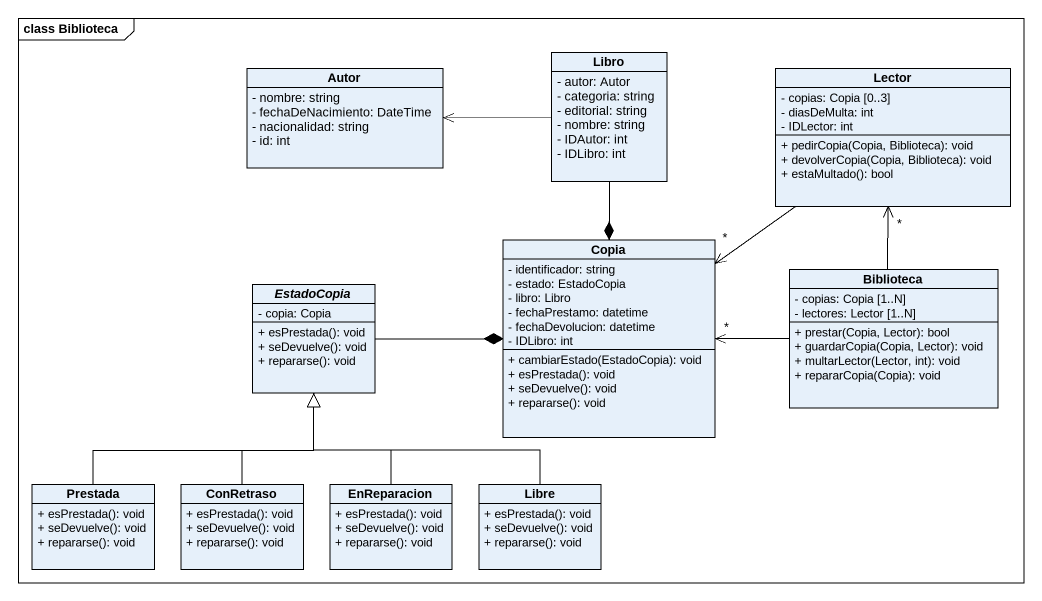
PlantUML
@startuml
mainframe class Biblioteca
hide circle
hide empty members
skinparam classAttributeIconSize 0
class Autor {
  - nombre: string
  - fechaDeNacimiento: DateTime
  - nacionalidad: string
  - id: int
}
class Libro {
  - autor: Autor
  - categoria: string
  - editorial: string
  - nombre: string
  - IDAutor: int
  - IDLibro: int
}
class Lector {
  - copias: Copia [0..3]
  - diasDeMulta: int
  - IDLector: int
  + pedirCopia(Copia, Biblioteca): void
  + devolverCopia(Copia, Biblioteca): void
  + estaMultado(): bool
}
class Copia {
  - identificador: string
  - estado: EstadoCopia
  - libro: Libro
  - fechaPrestamo: datetime
  - fechaDevolucion: datetime
  - IDLibro: int
  + cambiarEstado(EstadoCopia): void
  + esPrestada(): void
  + seDevuelve(): void
  + repararse(): void
}
class Biblioteca {
  - copias: Copia [1..N]
  - lectores: Lector [1..N]
  + prestar(Copia, Lector): bool
  + guardarCopia(Copia, Lector): void
  + multarLector(Lector, int): void
  + repararCopia(Copia): void
}
abstract class EstadoCopia {
  - copia: Copia
  + esPrestada(): void
  + seDevuelve(): void
  + repararse(): void
}
class Prestada {
  + esPrestada(): void
  + seDevuelve(): void
  + repararse(): void
}
class ConRetraso {
  + esPrestada(): void
  + seDevuelve(): void
  + repararse(): void
}
class EnReparacion {
  + esPrestada(): void
  + seDevuelve(): void
  + repararse(): void
}
class Libre {
  + esPrestada(): void
  + seDevuelve(): void
  + repararse(): void
}
Libro -left-> Autor
Libro --* Copia
Lector --> "*" Copia
Biblioteca -up-> "*" Lector
Biblioteca -left-> "*" Copia
EstadoCopia -right-* Copia
Prestada -up-|> EstadoCopia
ConRetraso -up-|> EstadoCopia
EnReparacion -up-|> EstadoCopia
Libre -up-|> EstadoCopia
@enduml
